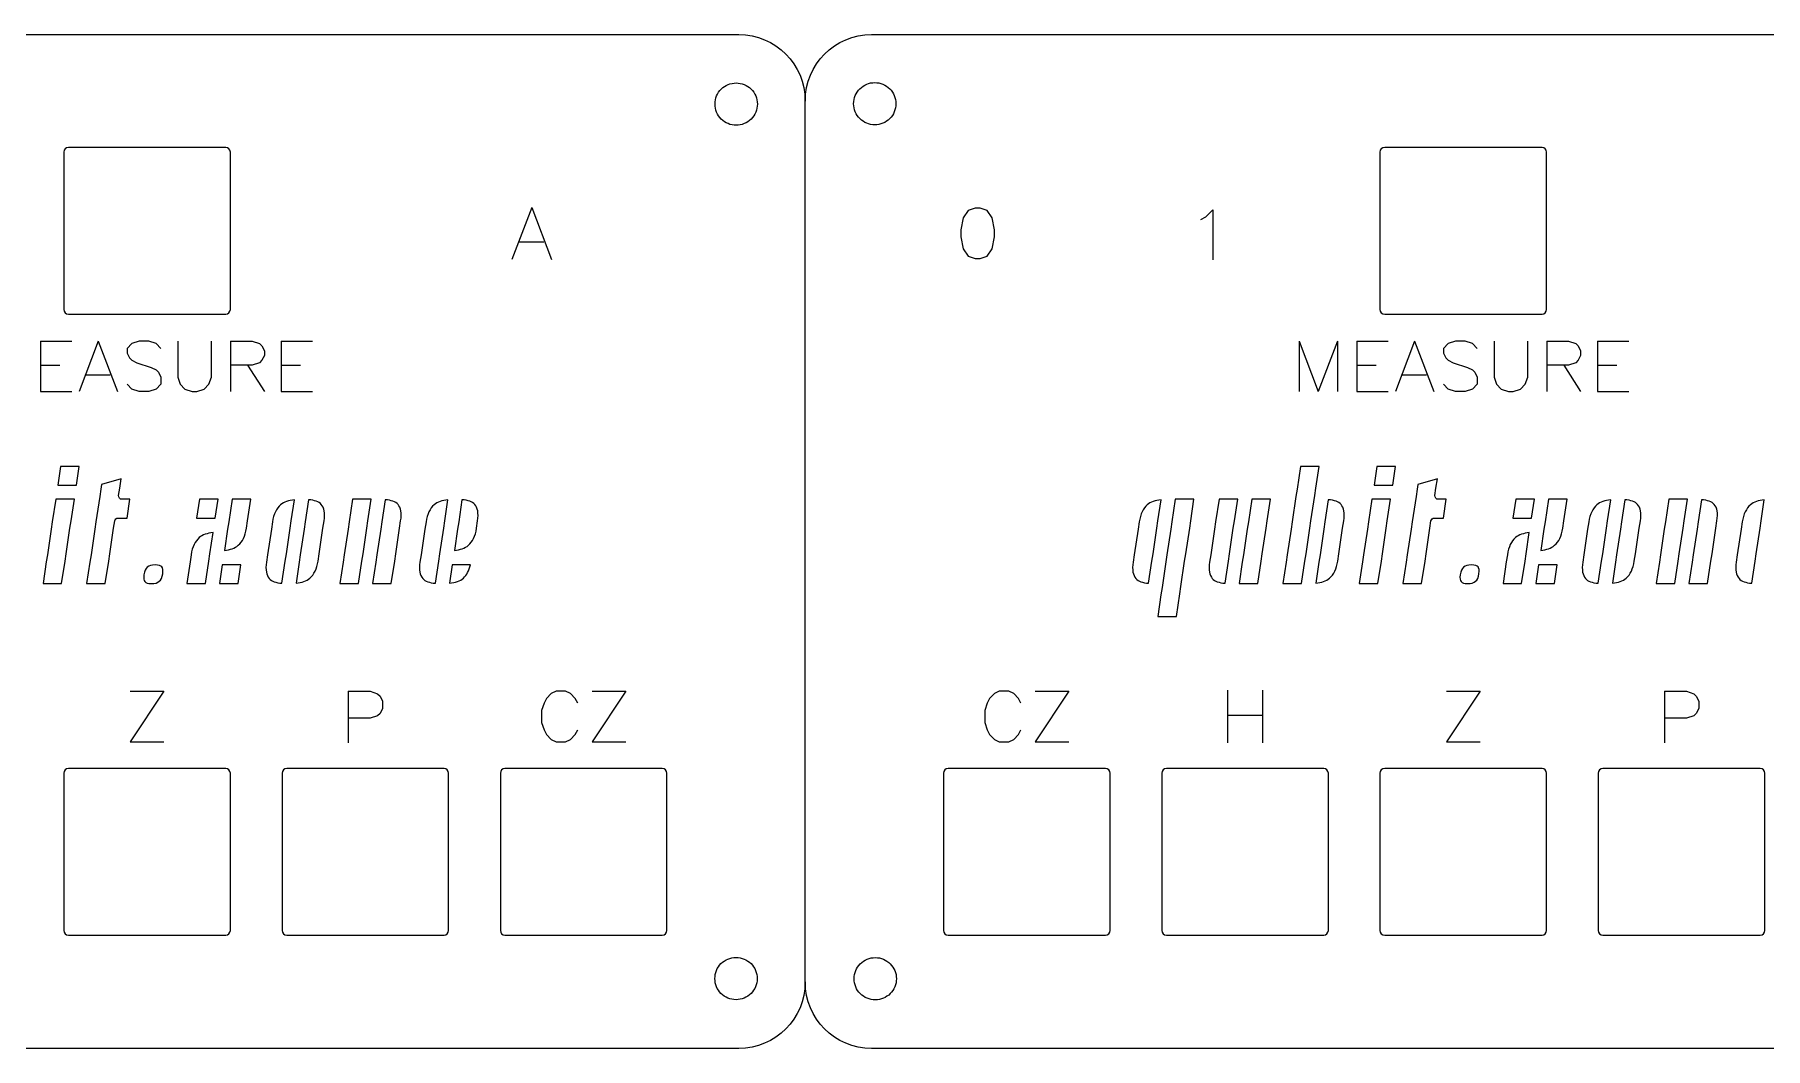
# Model space of a CAD drawing. Extents: x 0 to 498, y 0 to 383.
# Drawn here: x 240.4 to 371.3, y 306.8 to 383.5 of the extents above; entities that cross this region are included whole.
import ezdxf

# ---------------------------------------------------------------- set-up
doc = ezdxf.new("R2010")
doc.units = 0
doc.layers.get('0').update_dxf_attribs({"true_color": 0xffffff})

msp = doc.modelspace()

# ---------------------------------------------------------------- linework, layer by layer
at = {"color": 1, "true_color": 0xff0000}
for p, q in [((204.14, 383.5), (293.65, 383.5)), ((303.7, 383.5), (393.21, 383.5)), ((303.7, 383.5), (303.7, 383.5)), ((298.68, 311.83), (298.68, 378.47)), ((295.06, 378.24), (295.06, 378.24)), ((305.54, 378.27), (305.54, 378.27)), ((254.85, 374.96), (242.95, 374.96)), ((354.41, 374.96), (342.51, 374.96)), ((242.95, 362.35), (254.85, 362.35)), ((342.51, 362.35), (354.41, 362.35)), ((242.36, 350.82), (242.15, 349.4)), ((243.77, 350.82), (242.36, 350.82)), ((243.56, 349.4), (243.77, 350.82)), ((246.94, 349.9), (245.46, 349.47)), ((246.83, 349.18), (246.94, 349.9)), ((246.94, 349.9), (246.94, 349.9)), ((337.55, 350.82), (336.14, 350.82)), ((336.14, 350.82), (336.14, 350.82)), ((337.31, 349.18), (337.55, 350.82)), ((341.92, 350.82), (341.71, 349.4)), ((343.33, 350.82), (341.92, 350.82)), ((343.12, 349.4), (343.33, 350.82)), ((346.5, 349.9), (345.02, 349.47)), ((346.39, 349.18), (346.5, 349.9)), ((346.5, 349.9), (346.5, 349.9)), ((243.4, 348.34), (241.99, 348.34)), ((242.15, 349.4), (243.56, 349.4)), ((243.15, 346.7), (243.4, 348.34)), ((245.33, 348.56), (245.03, 346.63)), ((245.41, 349.11), (245.33, 348.56)), ((245.46, 349.47), (245.41, 349.11)), ((246.75, 348.63), (246.83, 349.18)), ((247.39, 346.92), (247.6, 348.34)), ((252.86, 348.34), (252.65, 346.92)), ((254.27, 348.34), (252.86, 348.34)), ((254.06, 346.92), (254.27, 348.34)), ((256.75, 348.34), (255.33, 348.34)), ((255.33, 348.34), (255.33, 348.34)), ((256.5, 346.7), (256.75, 348.34)), ((259.81, 346.7), (260.05, 348.3)), ((261.11, 348.31), (260.86, 346.63)), ((261.11, 348.31), (261.11, 348.31)), ((264.44, 348.34), (264.18, 346.63)), ((265.85, 348.34), (264.44, 348.34)), ((265.6, 346.7), (265.85, 348.34)), ((266.91, 348.31), (266.66, 346.63)), ((266.91, 348.31), (266.91, 348.31)), ((271.42, 346.7), (271.66, 348.3)), ((272.72, 348.31), (272.47, 346.63)), ((272.72, 348.31), (272.72, 348.31)), ((325.36, 346.7), (325.6, 348.3)), ((328.08, 348.34), (326.67, 348.34)), ((326.67, 348.34), (326.67, 348.34)), ((327.84, 346.7), (328.08, 348.34)), ((329.98, 348.34), (329.72, 346.63)), ((331.39, 348.34), (329.98, 348.34)), ((331.14, 346.7), (331.39, 348.34)), ((332.46, 348.34), (332.2, 346.63)), ((333.87, 348.34), (332.46, 348.34)), ((333.62, 346.7), (333.87, 348.34)), ((335.8, 348.56), (335.51, 346.63)), ((335.88, 349.11), (335.8, 348.56)), ((336.93, 346.7), (337.22, 348.63)), ((337.22, 348.63), (337.31, 349.18)), ((338.24, 348.31), (337.98, 346.63)), ((338.24, 348.31), (338.24, 348.31)), ((342.96, 348.34), (341.55, 348.34)), ((341.71, 349.4), (343.12, 349.4)), ((342.71, 346.7), (342.96, 348.34)), ((344.89, 348.56), (344.59, 346.63)), ((344.97, 349.11), (344.89, 348.56)), ((345.02, 349.47), (344.97, 349.11)), ((346.31, 348.63), (346.39, 349.18)), ((346.95, 346.92), (347.16, 348.34)), ((352.42, 348.34), (352.21, 346.92)), ((353.83, 348.34), (352.42, 348.34)), ((353.62, 346.92), (353.83, 348.34)), ((356.31, 348.34), (354.89, 348.34)), ((354.89, 348.34), (354.89, 348.34)), ((356.06, 346.7), (356.31, 348.34)), ((359.36, 346.7), (359.61, 348.3)), ((360.67, 348.31), (360.42, 346.63)), ((360.67, 348.31), (360.67, 348.31)), ((364, 348.34), (363.74, 346.63)), ((365.41, 348.34), (364, 348.34)), ((365.16, 346.7), (365.41, 348.34)), ((366.47, 348.31), (366.22, 346.63)), ((366.47, 348.31), (366.47, 348.31)), ((370.98, 346.7), (371.22, 348.3)), ((246.71, 346.92), (247.39, 346.92)), ((252.65, 346.92), (254.06, 346.92)), ((346.27, 346.92), (346.95, 346.92)), ((352.21, 346.92), (353.62, 346.92)), ((241.65, 346.08), (241.36, 344.15)), ((241.73, 346.63), (241.65, 346.08)), ((242.78, 344.22), (243.07, 346.15)), ((243.07, 346.15), (243.15, 346.7)), ((244.95, 346.08), (244.67, 344.15)), ((245.03, 346.63), (244.95, 346.08)), ((246.09, 344.22), (246.37, 346.15)), ((246.37, 346.15), (246.46, 346.7)), ((253.65, 344.22), (253.89, 345.82)), ((253.89, 345.82), (253.89, 345.82)), ((254.99, 346.08), (254.75, 344.48)), ((255.08, 346.63), (254.99, 346.08)), ((256.42, 346.15), (256.5, 346.7)), ((258.3, 346.08), (258.02, 344.15)), ((258.38, 346.63), (258.3, 346.08)), ((259.72, 346.15), (259.81, 346.7)), ((260.78, 346.08), (260.49, 344.15)), ((260.86, 346.63), (260.78, 346.08)), ((261.92, 344.22), (262.2, 346.15)), ((262.2, 346.15), (262.29, 346.7)), ((264.1, 346.08), (263.81, 344.15)), ((264.18, 346.63), (264.1, 346.08)), ((265.52, 346.15), (265.6, 346.7)), ((266.58, 346.08), (266.29, 344.15)), ((266.66, 346.63), (266.58, 346.08)), ((268, 346.15), (268.08, 346.7)), ((269.92, 346.08), (269.62, 344.15)), ((270, 346.63), (269.92, 346.08)), ((271.04, 344.22), (271.34, 346.15)), ((271.34, 346.15), (271.42, 346.7)), ((272.39, 346.08), (272.15, 344.48)), ((272.47, 346.63), (272.39, 346.08)), ((273.82, 346.15), (273.9, 346.7)), ((273.9, 346.7), (273.9, 346.7)), ((323.86, 346.08), (323.56, 344.15)), ((323.94, 346.63), (323.86, 346.08)), ((324.99, 344.22), (325.28, 346.15)), ((325.28, 346.15), (325.36, 346.7)), ((326.33, 346.08), (326.04, 344.15)), ((326.41, 346.63), (326.33, 346.08)), ((327.47, 344.22), (327.76, 346.15)), ((327.76, 346.15), (327.84, 346.7)), ((329.64, 346.08), (329.35, 344.15)), ((329.72, 346.63), (329.64, 346.08)), ((331.06, 346.15), (331.14, 346.7)), ((332.11, 346.08), (331.83, 344.15)), ((332.2, 346.63), (332.11, 346.08)), ((333.54, 346.15), (333.62, 346.7)), ((335.43, 346.08), (335.14, 344.15)), ((335.51, 346.63), (335.43, 346.08)), ((336.85, 346.15), (336.93, 346.7)), ((337.9, 346.08), (337.62, 344.15)), ((337.98, 346.63), (337.9, 346.08)), ((339.04, 344.22), (339.33, 346.15)), ((339.33, 346.15), (339.41, 346.7)), ((341.21, 346.08), (340.92, 344.15)), ((341.29, 346.63), (341.21, 346.08)), ((342.34, 344.22), (342.63, 346.15)), ((342.63, 346.15), (342.71, 346.7)), ((344.51, 346.08), (344.22, 344.15)), ((344.59, 346.63), (344.51, 346.08)), ((345.65, 344.22), (345.93, 346.15)), ((345.93, 346.15), (346.01, 346.7)), ((353.21, 344.22), (353.45, 345.82)), ((353.45, 345.82), (353.45, 345.82)), ((354.55, 346.08), (354.31, 344.48)), ((354.64, 346.63), (354.55, 346.08)), ((355.98, 346.15), (356.06, 346.7)), ((357.86, 346.08), (357.57, 344.15)), ((357.94, 346.63), (357.86, 346.08)), ((359.28, 346.15), (359.36, 346.7)), ((360.34, 346.08), (360.05, 344.15)), ((360.42, 346.63), (360.34, 346.08)), ((361.48, 344.22), (361.76, 346.15)), ((361.76, 346.15), (361.85, 346.7)), ((363.66, 346.08), (363.37, 344.15)), ((363.74, 346.63), (363.66, 346.08)), ((365.08, 346.15), (365.16, 346.7)), ((366.14, 346.08), (365.85, 344.15)), ((366.22, 346.63), (366.14, 346.08)), ((367.56, 346.15), (367.64, 346.7)), ((369.48, 346.08), (369.18, 344.15)), ((369.56, 346.63), (369.48, 346.08)), ((370.6, 344.22), (370.9, 346.15)), ((370.9, 346.15), (370.98, 346.7)), ((241.28, 343.6), (241.03, 341.96)), ((241.36, 344.15), (241.28, 343.6)), ((242.44, 341.96), (242.7, 343.67)), ((242.7, 343.67), (242.78, 344.22)), ((244.58, 343.59), (244.33, 341.96)), ((244.67, 344.15), (244.58, 343.59)), ((245.74, 341.96), (246, 343.67)), ((246, 343.67), (246.09, 344.22)), ((249.51, 343.38), (249.51, 343.38)), ((252.15, 343.6), (251.9, 341.96)), ((252.23, 344.15), (252.15, 343.6)), ((253.31, 341.96), (253.57, 343.67)), ((253.57, 343.67), (253.65, 344.22)), ((254.59, 343.38), (254.38, 341.96)), ((256, 343.38), (254.59, 343.38)), ((255.79, 341.96), (256, 343.38)), ((258.02, 344.15), (257.93, 343.59)), ((259.1, 341.99), (259.35, 343.67)), ((259.35, 343.67), (259.44, 344.22)), ((260.41, 343.59), (260.17, 342)), ((260.49, 344.15), (260.41, 343.59)), ((261.83, 343.67), (261.92, 344.22)), ((263.73, 343.59), (263.48, 341.96)), ((263.81, 344.15), (263.73, 343.59)), ((264.89, 341.96), (265.15, 343.67)), ((265.15, 343.67), (265.24, 344.22)), ((266.21, 343.59), (265.96, 341.96)), ((266.29, 344.15), (266.21, 343.59)), ((267.37, 341.96), (267.63, 343.67)), ((267.63, 343.67), (267.72, 344.22)), ((269.62, 344.15), (269.54, 343.59)), ((270.71, 341.99), (270.96, 343.67)), ((270.96, 343.67), (271.04, 344.22)), ((271.98, 343.38), (271.78, 342)), ((273.36, 343.38), (271.98, 343.38)), ((323.56, 344.15), (323.48, 343.59)), ((324.65, 341.99), (324.9, 343.67)), ((324.9, 343.67), (324.99, 344.22)), ((325.96, 343.6), (325.67, 341.67)), ((326.04, 344.15), (325.96, 343.6)), ((327.38, 343.67), (327.47, 344.22)), ((329.35, 344.15), (329.27, 343.59)), ((330.44, 341.99), (330.69, 343.67)), ((330.69, 343.67), (330.77, 344.22)), ((331.74, 343.59), (331.5, 341.96)), ((331.83, 344.15), (331.74, 343.59)), ((332.91, 341.96), (333.17, 343.67)), ((333.17, 343.67), (333.25, 344.22)), ((335.06, 343.59), (334.81, 341.96)), ((335.14, 344.15), (335.06, 343.59)), ((336.22, 341.96), (336.48, 343.67)), ((336.48, 343.67), (336.56, 344.22)), ((337.53, 343.59), (337.29, 342)), ((337.62, 344.15), (337.53, 343.59)), ((338.96, 343.67), (339.04, 344.22)), ((340.83, 343.6), (340.59, 341.96)), ((340.92, 344.15), (340.83, 343.6)), ((342, 341.96), (342.26, 343.67)), ((342.26, 343.67), (342.34, 344.22)), ((344.14, 343.59), (343.89, 341.96)), ((344.22, 344.15), (344.14, 343.59)), ((345.3, 341.96), (345.56, 343.67)), ((345.56, 343.67), (345.65, 344.22)), ((349.07, 343.38), (349.07, 343.38)), ((351.7, 343.6), (351.46, 341.96)), ((351.79, 344.15), (351.7, 343.6)), ((352.87, 341.96), (353.13, 343.67)), ((353.13, 343.67), (353.21, 344.22)), ((354.15, 343.38), (353.94, 341.96)), ((355.56, 343.38), (354.15, 343.38)), ((355.35, 341.96), (355.56, 343.38)), ((357.57, 344.15), (357.49, 343.59)), ((358.66, 341.99), (358.91, 343.67)), ((358.91, 343.67), (359, 344.22)), ((359.97, 343.59), (359.73, 342)), ((360.05, 344.15), (359.97, 343.59)), ((361.39, 343.67), (361.48, 344.22)), ((363.29, 343.59), (363.04, 341.96)), ((363.37, 344.15), (363.29, 343.59)), ((364.45, 341.96), (364.71, 343.67)), ((364.71, 343.67), (364.79, 344.22)), ((365.77, 343.59), (365.52, 341.96)), ((365.85, 344.15), (365.77, 343.59)), ((366.93, 341.96), (367.19, 343.67)), ((367.19, 343.67), (367.27, 344.22)), ((369.18, 344.15), (369.1, 343.59)), ((370.27, 341.99), (370.52, 343.67)), ((370.52, 343.67), (370.6, 344.22)), ((241.03, 341.96), (242.44, 341.96)), ((244.33, 341.96), (245.74, 341.96)), ((251.9, 341.96), (253.31, 341.96)), ((254.38, 341.96), (255.79, 341.96)), ((263.48, 341.96), (264.89, 341.96)), ((265.96, 341.96), (267.37, 341.96)), ((327.01, 341.19), (327.1, 341.74)), ((331.5, 341.96), (332.91, 341.96)), ((334.81, 341.96), (336.22, 341.96)), ((340.59, 341.96), (342, 341.96)), ((343.89, 341.96), (345.3, 341.96)), ((351.46, 341.96), (352.87, 341.96)), ((353.94, 341.96), (355.35, 341.96)), ((363.04, 341.96), (364.45, 341.96)), ((365.52, 341.96), (366.93, 341.96)), ((325.59, 341.11), (325.34, 339.48)), ((325.67, 341.67), (325.59, 341.11)), ((326.76, 339.48), (327.01, 341.19)), ((325.34, 339.48), (326.76, 339.48)), ((254.85, 327.97), (242.95, 327.97)), ((271.36, 327.97), (259.46, 327.97)), ((287.87, 327.97), (275.97, 327.97)), ((321.39, 327.97), (309.49, 327.97)), ((337.9, 327.97), (326, 327.97)), ((354.41, 327.97), (342.51, 327.97)), ((370.92, 327.97), (359.02, 327.97)), ((242.95, 315.36), (254.85, 315.36)), ((259.46, 315.36), (271.36, 315.36)), ((275.97, 315.36), (287.87, 315.36)), ((309.49, 315.36), (321.39, 315.36)), ((342.51, 315.36), (354.41, 315.36)), ((359.02, 315.36), (370.92, 315.36)), ((295.05, 312.08), (295.05, 312.08)), ((305.58, 312.07), (305.58, 312.07)), ((293.65, 306.8), (204.14, 306.8)), ((393.21, 306.8), (303.7, 306.8))]:
    msp.add_line(p, q, dxfattribs=at)
at = {"color": 7, "true_color": 0xffffff}
for p, q in [((277.99, 370.43), (276.49, 366.49)), ((277.99, 370.43), (279.48, 366.49)), ((310.64, 369.64), (310.45, 368.73)), ((311, 370.19), (310.64, 369.64)), ((311.54, 370.37), (311, 370.19)), ((311.91, 370.37), (311.54, 370.37)), ((312.45, 370.19), (311.91, 370.37)), ((312.82, 369.64), (312.45, 370.19)), ((313, 368.73), (312.82, 369.64)), ((328.61, 369.52), (328.97, 369.7)), ((328.97, 369.7), (329.51, 370.24)), ((329.51, 370.24), (329.51, 366.46)), ((310.45, 368.73), (310.45, 368.19)), ((310.45, 368.19), (310.64, 367.28)), ((312.82, 367.28), (313, 368.19)), ((313, 368.19), (313, 368.73)), ((277.05, 367.81), (278.92, 367.81)), ((310.64, 367.28), (311, 366.73)), ((311, 366.73), (311.54, 366.55)), ((311.54, 366.55), (311.91, 366.55)), ((311.91, 366.55), (312.45, 366.73)), ((312.45, 366.73), (312.82, 367.28)), ((240.85, 360.31), (240.85, 356.49)), ((240.85, 360.31), (243.21, 360.31)), ((245.21, 360.31), (243.76, 356.49)), ((245.21, 360.31), (246.67, 356.49)), ((247.76, 360.13), (247.4, 359.76)), ((248.31, 360.31), (247.76, 360.13)), ((249.03, 360.31), (248.31, 360.31)), ((249.58, 360.13), (249.03, 360.31)), ((249.94, 359.76), (249.58, 360.13)), ((251.22, 360.31), (251.22, 357.58)), ((253.77, 357.58), (253.77, 360.31)), ((255.22, 360.31), (255.22, 356.49)), ((255.22, 360.31), (256.86, 360.31)), ((256.86, 360.31), (257.41, 360.13)), ((257.41, 360.13), (257.59, 359.95)), ((259.04, 360.31), (259.04, 356.49)), ((259.04, 360.31), (261.41, 360.31)), ((336.04, 360.31), (336.04, 356.49)), ((336.04, 360.31), (337.49, 356.49)), ((338.95, 360.31), (337.49, 356.49)), ((338.95, 360.31), (338.95, 356.49)), ((340.41, 360.31), (340.41, 356.49)), ((340.41, 360.31), (342.77, 360.31)), ((344.77, 360.31), (343.32, 356.49)), ((344.77, 360.31), (346.23, 356.49)), ((347.32, 360.13), (346.96, 359.76)), ((347.87, 360.31), (347.32, 360.13)), ((348.59, 360.31), (347.87, 360.31)), ((349.14, 360.13), (348.59, 360.31)), ((349.5, 359.76), (349.14, 360.13)), ((350.78, 360.31), (350.78, 357.58)), ((353.33, 357.58), (353.33, 360.31)), ((354.78, 360.31), (354.78, 356.49)), ((354.78, 360.31), (356.42, 360.31)), ((356.42, 360.31), (356.97, 360.13)), ((356.97, 360.13), (357.15, 359.95)), ((358.6, 360.31), (358.6, 356.49)), ((358.6, 360.31), (360.97, 360.31)), ((247.4, 359.76), (247.4, 359.4)), ((247.4, 359.4), (247.58, 359.04)), ((247.58, 359.04), (247.76, 358.86)), ((247.76, 358.86), (248.13, 358.67)), ((257.59, 358.86), (257.41, 358.67)), ((257.59, 359.95), (257.77, 359.58)), ((257.77, 359.22), (257.59, 358.86)), ((257.77, 359.58), (257.77, 359.22)), ((346.96, 359.76), (346.96, 359.4)), ((346.96, 359.4), (347.14, 359.04)), ((347.14, 359.04), (347.32, 358.86)), ((347.32, 358.86), (347.68, 358.67)), ((357.15, 358.86), (356.97, 358.67)), ((357.15, 359.95), (357.33, 359.58)), ((357.33, 359.22), (357.15, 358.86)), ((357.33, 359.58), (357.33, 359.22)), ((240.85, 358.49), (242.3, 358.49)), ((244.3, 357.76), (246.12, 357.76)), ((248.13, 358.67), (249.22, 358.31)), ((249.22, 358.31), (249.58, 358.13)), ((249.58, 358.13), (249.76, 357.95)), ((249.76, 357.95), (249.94, 357.58)), ((249.94, 357.58), (249.94, 357.04)), ((251.22, 357.58), (251.4, 357.04)), ((253.58, 357.04), (253.77, 357.58)), ((256.86, 358.49), (255.22, 358.49)), ((256.5, 358.49), (257.77, 356.49)), ((257.41, 358.67), (256.86, 358.49)), ((259.04, 358.49), (260.5, 358.49)), ((340.41, 358.49), (341.86, 358.49)), ((343.86, 357.76), (345.68, 357.76)), ((347.68, 358.67), (348.78, 358.31)), ((348.78, 358.31), (349.14, 358.13)), ((349.14, 358.13), (349.32, 357.95)), ((349.32, 357.95), (349.5, 357.58)), ((349.5, 357.58), (349.5, 357.04)), ((350.78, 357.58), (350.96, 357.04)), ((353.14, 357.04), (353.33, 357.58)), ((356.42, 358.49), (354.78, 358.49)), ((356.06, 358.49), (357.33, 356.49)), ((356.97, 358.67), (356.42, 358.49)), ((358.6, 358.49), (360.06, 358.49)), ((240.85, 356.49), (243.21, 356.49)), ((247.76, 356.67), (247.4, 357.04)), ((248.31, 356.49), (247.76, 356.67)), ((249.03, 356.49), (248.31, 356.49)), ((249.58, 356.67), (249.03, 356.49)), ((249.94, 357.04), (249.58, 356.67)), ((251.4, 357.04), (251.76, 356.67)), ((251.76, 356.67), (252.31, 356.49)), ((252.31, 356.49), (252.67, 356.49)), ((252.67, 356.49), (253.22, 356.67)), ((253.22, 356.67), (253.58, 357.04)), ((259.04, 356.49), (261.41, 356.49)), ((340.41, 356.49), (342.77, 356.49)), ((347.32, 356.67), (346.96, 357.04)), ((347.87, 356.49), (347.32, 356.67)), ((348.59, 356.49), (347.87, 356.49)), ((349.14, 356.67), (348.59, 356.49)), ((349.5, 357.04), (349.14, 356.67)), ((350.96, 357.04), (351.32, 356.67)), ((351.32, 356.67), (351.87, 356.49)), ((351.87, 356.49), (352.23, 356.49)), ((352.23, 356.49), (352.78, 356.67)), ((352.78, 356.67), (353.14, 357.04)), ((358.6, 356.49), (360.97, 356.49)), ((330.61, 333.91), (330.61, 329.91)), ((333.28, 333.91), (333.28, 329.91)), ((250.17, 333.82), (247.63, 330)), ((247.63, 333.82), (250.17, 333.82)), ((264.11, 333.82), (264.11, 329.91)), ((264.11, 333.82), (265.78, 333.82)), ((265.78, 333.82), (266.34, 333.63)), ((266.34, 333.63), (266.53, 333.44)), ((266.53, 333.44), (266.71, 333.07)), ((266.71, 333.07), (266.71, 332.51)), ((278.93, 332.91), (278.74, 332.36)), ((279.11, 333.27), (278.93, 332.91)), ((279.47, 333.64), (279.11, 333.27)), ((279.84, 333.82), (279.47, 333.64)), ((280.56, 333.82), (279.84, 333.82)), ((280.93, 333.64), (280.56, 333.82)), ((281.29, 333.27), (280.93, 333.64)), ((281.47, 332.91), (281.29, 333.27)), ((285.11, 333.82), (282.56, 330)), ((282.56, 333.82), (285.11, 333.82)), ((312.45, 332.91), (312.26, 332.36)), ((312.63, 333.27), (312.45, 332.91)), ((312.99, 333.64), (312.63, 333.27)), ((313.35, 333.82), (312.99, 333.64)), ((314.08, 333.82), (313.35, 333.82)), ((314.45, 333.64), (314.08, 333.82)), ((314.81, 333.27), (314.45, 333.64)), ((314.99, 332.91), (314.81, 333.27)), ((318.63, 333.82), (316.08, 330)), ((316.08, 333.82), (318.63, 333.82)), ((349.73, 333.82), (347.19, 330)), ((347.19, 333.82), (349.73, 333.82)), ((363.67, 333.82), (363.67, 329.91)), ((363.67, 333.82), (365.34, 333.82)), ((365.34, 333.82), (365.9, 333.63)), ((365.9, 333.63), (366.08, 333.44)), ((366.08, 333.44), (366.27, 333.07)), ((366.27, 333.07), (366.27, 332.51)), ((265.78, 331.77), (264.11, 331.77)), ((266.34, 331.95), (265.78, 331.77)), ((266.53, 332.14), (266.34, 331.95)), ((266.71, 332.51), (266.53, 332.14)), ((278.74, 332.36), (278.74, 331.45)), ((278.74, 331.45), (278.93, 330.91)), ((312.26, 332.36), (312.26, 331.45)), ((312.26, 331.45), (312.45, 330.91)), ((330.61, 332), (333.28, 332)), ((365.34, 331.77), (363.67, 331.77)), ((365.9, 331.95), (365.34, 331.77)), ((366.08, 332.14), (365.9, 331.95)), ((366.27, 332.51), (366.08, 332.14)), ((247.63, 330), (250.17, 330)), ((278.93, 330.91), (279.11, 330.54)), ((279.11, 330.54), (279.47, 330.18)), ((279.47, 330.18), (279.84, 330)), ((279.84, 330), (280.56, 330)), ((280.56, 330), (280.93, 330.18)), ((280.93, 330.18), (281.29, 330.54)), ((281.29, 330.54), (281.47, 330.91)), ((282.56, 330), (285.11, 330)), ((312.45, 330.91), (312.63, 330.54)), ((312.63, 330.54), (312.99, 330.18)), ((312.99, 330.18), (313.35, 330)), ((313.35, 330), (314.08, 330)), ((314.08, 330), (314.45, 330.18)), ((314.45, 330.18), (314.81, 330.54)), ((314.81, 330.54), (314.99, 330.91)), ((316.08, 330), (318.63, 330)), ((347.19, 330), (349.73, 330))]:
    msp.add_line(p, q, dxfattribs=at)
at = {"color": 1, "true_color": 0xff0000}
for points in [[(293.65, 383.5), (296.44, 383.5), (298.68, 381.25), (298.68, 378.47)], [(298.68, 378.47), (298.68, 381.25), (300.92, 383.5), (303.7, 383.5)], [(292.32, 379.38), (292.62, 379.68), (293.03, 379.84), (293.46, 379.84)], [(293.46, 379.84), (293.88, 379.84), (294.29, 379.68), (294.59, 379.38)], [(302.81, 379.4), (303.11, 379.7), (303.52, 379.87), (303.94, 379.87)], [(303.94, 379.87), (304.37, 379.87), (304.77, 379.7), (305.07, 379.4)], [(291.86, 378.24), (291.86, 378.67), (292.02, 379.08), (292.32, 379.38)], [(294.59, 379.38), (294.89, 379.08), (295.06, 378.67), (295.06, 378.24)], [(302.34, 378.27), (302.34, 378.69), (302.51, 379.1), (302.81, 379.4)], [(305.07, 379.4), (305.37, 379.1), (305.54, 378.69), (305.54, 378.27)], [(292.32, 377.11), (292.02, 377.41), (291.86, 377.82), (291.86, 378.24)], [(293.46, 376.64), (293.03, 376.64), (292.62, 376.81), (292.32, 377.11)], [(294.59, 377.11), (294.29, 376.81), (293.88, 376.64), (293.46, 376.64)], [(295.06, 378.24), (295.06, 377.82), (294.89, 377.41), (294.59, 377.11)], [(302.81, 377.14), (302.51, 377.44), (302.34, 377.84), (302.34, 378.27)], [(303.94, 376.67), (303.52, 376.67), (303.11, 376.84), (302.81, 377.14)], [(305.07, 377.14), (304.77, 376.84), (304.37, 376.67), (303.94, 376.67)], [(305.54, 378.27), (305.54, 377.84), (305.37, 377.44), (305.07, 377.14)], [(242.95, 374.96), (242.75, 374.96), (242.6, 374.8), (242.6, 374.61)], [(242.6, 374.61), (242.6, 374.61), (242.6, 362.71), (242.6, 362.71)], [(255.2, 374.61), (255.2, 374.8), (255.04, 374.96), (254.85, 374.96)], [(255.2, 362.71), (255.2, 362.71), (255.2, 374.61), (255.2, 374.61)], [(342.51, 374.96), (342.31, 374.96), (342.15, 374.8), (342.15, 374.61)], [(342.15, 374.61), (342.15, 374.61), (342.15, 362.71), (342.15, 362.71)], [(354.76, 374.61), (354.76, 374.8), (354.6, 374.96), (354.41, 374.96)], [(354.76, 362.71), (354.76, 362.71), (354.76, 374.61), (354.76, 374.61)], [(242.6, 362.71), (242.6, 362.51), (242.75, 362.35), (242.95, 362.35)], [(254.85, 362.35), (255.04, 362.35), (255.2, 362.51), (255.2, 362.71)], [(342.15, 362.71), (342.15, 362.51), (342.31, 362.35), (342.51, 362.35)], [(354.41, 362.35), (354.6, 362.35), (354.76, 362.51), (354.76, 362.71)], [(336.14, 350.82), (336.14, 350.82), (335.88, 349.11), (335.88, 349.11)], [(241.99, 348.34), (241.99, 348.34), (241.73, 346.63), (241.73, 346.63)], [(245.41, 349.11), (245.41, 349.11), (245.41, 349.11), (245.41, 349.11)], [(246.81, 348.43), (246.76, 348.48), (246.74, 348.56), (246.75, 348.63)], [(247, 348.34), (246.92, 348.34), (246.85, 348.37), (246.81, 348.43)], [(247.6, 348.34), (247.6, 348.34), (247, 348.34), (247, 348.34)], [(255.33, 348.34), (255.33, 348.34), (255.08, 346.63), (255.08, 346.63)], [(260.05, 348.3), (259.61, 348.25), (259.25, 348.14), (259, 347.92)], [(262.08, 347.95), (261.9, 348.16), (261.57, 348.27), (261.11, 348.31)], [(267.88, 347.95), (267.7, 348.16), (267.37, 348.27), (266.91, 348.31)], [(271.66, 348.3), (271.22, 348.25), (270.86, 348.14), (270.61, 347.92)], [(273.69, 347.95), (273.51, 348.16), (273.18, 348.27), (272.72, 348.31)], [(325.6, 348.3), (325.16, 348.25), (324.8, 348.14), (324.55, 347.92)], [(326.67, 348.34), (326.67, 348.34), (326.41, 346.63), (326.41, 346.63)], [(335.88, 349.11), (335.88, 349.11), (335.88, 349.11), (335.88, 349.11)], [(339.21, 347.95), (339.03, 348.16), (338.7, 348.27), (338.24, 348.31)], [(341.55, 348.34), (341.55, 348.34), (341.29, 346.63), (341.29, 346.63)], [(344.97, 349.11), (344.97, 349.11), (344.97, 349.11), (344.97, 349.11)], [(346.37, 348.43), (346.32, 348.48), (346.3, 348.56), (346.31, 348.63)], [(346.56, 348.34), (346.48, 348.34), (346.41, 348.37), (346.37, 348.43)], [(347.16, 348.34), (347.16, 348.34), (346.56, 348.34), (346.56, 348.34)], [(354.89, 348.34), (354.89, 348.34), (354.64, 346.63), (354.64, 346.63)], [(359.61, 348.3), (359.17, 348.25), (358.81, 348.14), (358.56, 347.92)], [(361.64, 347.95), (361.46, 348.16), (361.13, 348.27), (360.67, 348.31)], [(367.44, 347.95), (367.26, 348.16), (366.93, 348.27), (366.47, 348.31)], [(371.22, 348.3), (370.78, 348.25), (370.42, 348.14), (370.17, 347.92)], [(246.46, 346.7), (246.47, 346.83), (246.58, 346.92), (246.71, 346.92)], [(259, 347.92), (258.69, 347.65), (258.48, 347.23), (258.38, 346.63)], [(262.29, 346.7), (262.38, 347.3), (262.29, 347.7), (262.08, 347.95)], [(268.08, 346.7), (268.18, 347.3), (268.09, 347.7), (267.88, 347.95)], [(270.61, 347.92), (270.3, 347.65), (270.09, 347.23), (270, 346.63)], [(273.9, 346.7), (273.99, 347.3), (273.9, 347.7), (273.69, 347.95)], [(324.55, 347.92), (324.24, 347.65), (324.03, 347.23), (323.94, 346.63)], [(339.41, 346.7), (339.5, 347.3), (339.41, 347.7), (339.21, 347.95)], [(346.01, 346.7), (346.03, 346.83), (346.14, 346.92), (346.27, 346.92)], [(358.56, 347.92), (358.25, 347.65), (358.04, 347.23), (357.94, 346.63)], [(361.85, 346.7), (361.94, 347.3), (361.85, 347.7), (361.64, 347.95)], [(367.64, 346.7), (367.74, 347.3), (367.65, 347.7), (367.44, 347.95)], [(370.17, 347.92), (369.86, 347.65), (369.65, 347.23), (369.56, 346.63)], [(241.73, 346.63), (241.73, 346.63), (241.73, 346.63), (241.73, 346.63)], [(246.37, 346.15), (246.37, 346.15), (246.37, 346.15), (246.37, 346.15)], [(253.89, 345.82), (253.46, 345.77), (253.1, 345.66), (252.84, 345.44)], [(255.08, 346.63), (255.08, 346.63), (255.08, 346.63), (255.08, 346.63)], [(255.8, 344.86), (256.12, 345.13), (256.33, 345.55), (256.42, 346.15)], [(259.44, 344.22), (259.44, 344.22), (259.72, 346.15), (259.72, 346.15)], [(259.72, 346.15), (259.72, 346.15), (259.72, 346.15), (259.72, 346.15)], [(262.2, 346.15), (262.2, 346.15), (262.2, 346.15), (262.2, 346.15)], [(265.24, 344.22), (265.24, 344.22), (265.52, 346.15), (265.52, 346.15)], [(265.52, 346.15), (265.52, 346.15), (265.52, 346.15), (265.52, 346.15)], [(267.72, 344.22), (267.72, 344.22), (268, 346.15), (268, 346.15)], [(268, 346.15), (268, 346.15), (268, 346.15), (268, 346.15)], [(270, 346.63), (270, 346.63), (270, 346.63), (270, 346.63)], [(272.47, 346.63), (272.47, 346.63), (272.47, 346.63), (272.47, 346.63)], [(273.2, 344.86), (273.52, 345.13), (273.73, 345.55), (273.82, 346.15)], [(323.94, 346.63), (323.94, 346.63), (323.94, 346.63), (323.94, 346.63)], [(326.41, 346.63), (326.41, 346.63), (326.41, 346.63), (326.41, 346.63)], [(330.77, 344.22), (330.77, 344.22), (331.06, 346.15), (331.06, 346.15)], [(331.06, 346.15), (331.06, 346.15), (331.06, 346.15), (331.06, 346.15)], [(333.25, 344.22), (333.25, 344.22), (333.54, 346.15), (333.54, 346.15)], [(333.54, 346.15), (333.54, 346.15), (333.54, 346.15), (333.54, 346.15)], [(336.56, 344.22), (336.56, 344.22), (336.85, 346.15), (336.85, 346.15)], [(336.85, 346.15), (336.85, 346.15), (336.85, 346.15), (336.85, 346.15)], [(339.33, 346.15), (339.33, 346.15), (339.33, 346.15), (339.33, 346.15)], [(341.29, 346.63), (341.29, 346.63), (341.29, 346.63), (341.29, 346.63)], [(345.93, 346.15), (345.93, 346.15), (345.93, 346.15), (345.93, 346.15)], [(353.45, 345.82), (353.02, 345.77), (352.66, 345.66), (352.4, 345.44)], [(354.64, 346.63), (354.64, 346.63), (354.64, 346.63), (354.64, 346.63)], [(355.36, 344.86), (355.68, 345.13), (355.89, 345.55), (355.98, 346.15)], [(359, 344.22), (359, 344.22), (359.28, 346.15), (359.28, 346.15)], [(359.28, 346.15), (359.28, 346.15), (359.28, 346.15), (359.28, 346.15)], [(361.76, 346.15), (361.76, 346.15), (361.76, 346.15), (361.76, 346.15)], [(364.79, 344.22), (364.79, 344.22), (365.08, 346.15), (365.08, 346.15)], [(365.08, 346.15), (365.08, 346.15), (365.08, 346.15), (365.08, 346.15)], [(367.27, 344.22), (367.27, 344.22), (367.56, 346.15), (367.56, 346.15)], [(367.56, 346.15), (367.56, 346.15), (367.56, 346.15), (367.56, 346.15)], [(369.56, 346.63), (369.56, 346.63), (369.56, 346.63), (369.56, 346.63)], [(252.84, 345.44), (252.53, 345.17), (252.32, 344.75), (252.23, 344.15)], [(254.75, 344.48), (255.19, 344.52), (255.55, 344.64), (255.8, 344.86)], [(272.15, 344.48), (272.58, 344.52), (272.95, 344.64), (273.2, 344.86)], [(352.4, 345.44), (352.09, 345.17), (351.88, 344.75), (351.79, 344.15)], [(354.31, 344.48), (354.75, 344.52), (355.11, 344.64), (355.36, 344.86)], [(242.7, 343.67), (242.7, 343.67), (242.7, 343.67), (242.7, 343.67)], [(244.67, 344.15), (244.67, 344.15), (244.67, 344.15), (244.67, 344.15)], [(248.92, 343.2), (248.8, 343.09), (248.7, 342.91), (248.66, 342.63)], [(249.51, 343.38), (249.24, 343.38), (249.05, 343.31), (248.92, 343.2)], [(250.01, 343.23), (249.93, 343.31), (249.79, 343.38), (249.51, 343.38)], [(250.08, 342.71), (250.12, 342.99), (250.08, 343.14), (250.01, 343.23)], [(253.57, 343.67), (253.57, 343.67), (253.57, 343.67), (253.57, 343.67)], [(257.93, 343.59), (257.84, 342.99), (257.93, 342.6), (258.14, 342.35)], [(258.02, 344.15), (258.02, 344.15), (258.02, 344.15), (258.02, 344.15)], [(260.49, 344.15), (260.49, 344.15), (260.49, 344.15), (260.49, 344.15)], [(261.22, 342.38), (261.53, 342.65), (261.74, 343.07), (261.83, 343.67)], [(263.81, 344.15), (263.81, 344.15), (263.81, 344.15), (263.81, 344.15)], [(266.29, 344.15), (266.29, 344.15), (266.29, 344.15), (266.29, 344.15)], [(269.54, 343.59), (269.45, 342.99), (269.54, 342.6), (269.75, 342.35)], [(270.96, 343.67), (270.96, 343.67), (270.96, 343.67), (270.96, 343.67)], [(272.83, 342.38), (273.08, 342.6), (273.25, 342.95), (273.36, 343.38)], [(323.48, 343.59), (323.39, 342.99), (323.48, 342.6), (323.69, 342.35)], [(324.9, 343.67), (324.9, 343.67), (324.9, 343.67), (324.9, 343.67)], [(327.1, 341.74), (327.1, 341.74), (327.38, 343.67), (327.38, 343.67)], [(327.38, 343.67), (327.38, 343.67), (327.38, 343.67), (327.38, 343.67)], [(329.27, 343.59), (329.18, 342.99), (329.27, 342.6), (329.47, 342.35)], [(329.35, 344.15), (329.35, 344.15), (329.35, 344.15), (329.35, 344.15)], [(331.83, 344.15), (331.83, 344.15), (331.83, 344.15), (331.83, 344.15)], [(335.14, 344.15), (335.14, 344.15), (335.14, 344.15), (335.14, 344.15)], [(337.62, 344.15), (337.62, 344.15), (337.62, 344.15), (337.62, 344.15)], [(338.34, 342.38), (338.66, 342.65), (338.87, 343.07), (338.96, 343.67)], [(342.26, 343.67), (342.26, 343.67), (342.26, 343.67), (342.26, 343.67)], [(344.22, 344.15), (344.22, 344.15), (344.22, 344.15), (344.22, 344.15)], [(348.48, 343.2), (348.36, 343.09), (348.26, 342.91), (348.22, 342.63)], [(349.07, 343.38), (348.79, 343.38), (348.61, 343.31), (348.48, 343.2)], [(349.57, 343.23), (349.49, 343.31), (349.35, 343.38), (349.07, 343.38)], [(349.64, 342.71), (349.68, 342.99), (349.64, 343.14), (349.57, 343.23)], [(353.13, 343.67), (353.13, 343.67), (353.13, 343.67), (353.13, 343.67)], [(357.49, 343.59), (357.4, 342.99), (357.49, 342.6), (357.7, 342.35)], [(357.57, 344.15), (357.57, 344.15), (357.57, 344.15), (357.57, 344.15)], [(360.05, 344.15), (360.05, 344.15), (360.05, 344.15), (360.05, 344.15)], [(360.78, 342.38), (361.09, 342.65), (361.3, 343.07), (361.39, 343.67)], [(363.37, 344.15), (363.37, 344.15), (363.37, 344.15), (363.37, 344.15)], [(365.85, 344.15), (365.85, 344.15), (365.85, 344.15), (365.85, 344.15)], [(369.1, 343.59), (369.01, 342.99), (369.1, 342.6), (369.31, 342.35)], [(370.52, 343.67), (370.52, 343.67), (370.52, 343.67), (370.52, 343.67)], [(248.66, 342.63), (248.62, 342.35), (248.66, 342.19), (248.74, 342.11)], [(248.74, 342.11), (248.81, 342.02), (248.95, 341.96), (249.23, 341.96)], [(249.23, 341.96), (249.5, 341.96), (249.69, 342.02), (249.82, 342.14)], [(249.82, 342.14), (249.95, 342.25), (250.04, 342.42), (250.08, 342.71)], [(258.14, 342.35), (258.32, 342.14), (258.64, 342.02), (259.1, 341.99)], [(260.17, 342), (260.6, 342.04), (260.96, 342.16), (261.22, 342.38)], [(269.75, 342.35), (269.93, 342.14), (270.26, 342.02), (270.71, 341.99)], [(271.78, 342), (272.21, 342.04), (272.58, 342.16), (272.83, 342.38)], [(323.69, 342.35), (323.87, 342.14), (324.2, 342.02), (324.65, 341.99)], [(329.47, 342.35), (329.65, 342.14), (329.98, 342.02), (330.44, 341.99)], [(337.29, 342), (337.73, 342.04), (338.09, 342.16), (338.34, 342.38)], [(348.22, 342.63), (348.18, 342.35), (348.22, 342.19), (348.3, 342.11)], [(348.3, 342.11), (348.37, 342.02), (348.51, 341.96), (348.79, 341.96)], [(348.79, 341.96), (349.06, 341.96), (349.25, 342.02), (349.38, 342.14)], [(349.38, 342.14), (349.51, 342.25), (349.6, 342.42), (349.64, 342.71)], [(357.7, 342.35), (357.87, 342.14), (358.2, 342.02), (358.66, 341.99)], [(359.73, 342), (360.16, 342.04), (360.52, 342.16), (360.78, 342.38)], [(369.31, 342.35), (369.49, 342.14), (369.82, 342.02), (370.27, 341.99)], [(325.67, 341.67), (325.67, 341.67), (325.67, 341.67), (325.67, 341.67)], [(242.95, 327.97), (242.75, 327.97), (242.6, 327.81), (242.6, 327.62)], [(242.6, 327.62), (242.6, 327.62), (242.6, 315.72), (242.6, 315.72)], [(255.2, 327.62), (255.2, 327.81), (255.04, 327.97), (254.85, 327.97)], [(255.2, 315.72), (255.2, 315.72), (255.2, 327.62), (255.2, 327.62)], [(259.46, 327.97), (259.26, 327.97), (259.11, 327.81), (259.11, 327.62)], [(259.11, 327.62), (259.11, 327.62), (259.11, 315.72), (259.11, 315.72)], [(271.71, 327.62), (271.71, 327.81), (271.55, 327.97), (271.36, 327.97)], [(271.71, 315.72), (271.71, 315.72), (271.71, 327.62), (271.71, 327.62)], [(275.97, 327.97), (275.77, 327.97), (275.62, 327.81), (275.62, 327.62)], [(275.62, 327.62), (275.62, 327.62), (275.62, 315.72), (275.62, 315.72)], [(288.22, 327.62), (288.22, 327.81), (288.06, 327.97), (287.87, 327.97)], [(288.22, 315.72), (288.22, 315.72), (288.22, 327.62), (288.22, 327.62)], [(309.49, 327.97), (309.29, 327.97), (309.13, 327.81), (309.13, 327.62)], [(309.13, 327.62), (309.13, 327.62), (309.13, 315.72), (309.13, 315.72)], [(321.74, 327.62), (321.74, 327.81), (321.58, 327.97), (321.39, 327.97)], [(321.74, 315.72), (321.74, 315.72), (321.74, 327.62), (321.74, 327.62)], [(326, 327.97), (325.8, 327.97), (325.65, 327.81), (325.65, 327.62)], [(325.65, 327.62), (325.65, 327.62), (325.65, 315.72), (325.65, 315.72)], [(338.25, 327.62), (338.25, 327.81), (338.09, 327.97), (337.9, 327.97)], [(338.25, 315.72), (338.25, 315.72), (338.25, 327.62), (338.25, 327.62)], [(342.51, 327.97), (342.31, 327.97), (342.15, 327.81), (342.15, 327.62)], [(342.15, 327.62), (342.15, 327.62), (342.15, 315.72), (342.15, 315.72)], [(354.76, 327.62), (354.76, 327.81), (354.6, 327.97), (354.41, 327.97)], [(354.76, 315.72), (354.76, 315.72), (354.76, 327.62), (354.76, 327.62)], [(359.02, 327.97), (358.82, 327.97), (358.66, 327.81), (358.66, 327.62)], [(358.66, 327.62), (358.66, 327.62), (358.66, 315.72), (358.66, 315.72)], [(371.27, 327.62), (371.27, 327.81), (371.11, 327.97), (370.92, 327.97)], [(371.27, 315.72), (371.27, 315.72), (371.27, 327.62), (371.27, 327.62)], [(242.6, 315.72), (242.6, 315.52), (242.75, 315.36), (242.95, 315.36)], [(254.85, 315.36), (255.04, 315.36), (255.2, 315.52), (255.2, 315.72)], [(259.11, 315.72), (259.11, 315.52), (259.26, 315.36), (259.46, 315.36)], [(271.36, 315.36), (271.55, 315.36), (271.71, 315.52), (271.71, 315.72)], [(275.62, 315.72), (275.62, 315.52), (275.77, 315.36), (275.97, 315.36)], [(287.87, 315.36), (288.06, 315.36), (288.22, 315.52), (288.22, 315.72)], [(309.13, 315.72), (309.13, 315.52), (309.29, 315.36), (309.49, 315.36)], [(321.39, 315.36), (321.58, 315.36), (321.74, 315.52), (321.74, 315.72)], [(325.65, 315.72), (325.65, 315.52), (325.8, 315.36), (326, 315.36)], [(337.9, 315.36), (338.09, 315.36), (338.25, 315.52), (338.25, 315.72)], [(342.15, 315.72), (342.15, 315.52), (342.31, 315.36), (342.51, 315.36)], [(354.41, 315.36), (354.6, 315.36), (354.76, 315.52), (354.76, 315.72)], [(358.66, 315.72), (358.66, 315.52), (358.82, 315.36), (359.02, 315.36)], [(370.92, 315.36), (371.11, 315.36), (371.27, 315.52), (371.27, 315.72)], [(326, 315.36), (326, 315.36), (337.9, 315.36), (337.9, 315.36)], [(291.85, 312.08), (291.85, 312.5), (292.01, 312.91), (292.31, 313.21)], [(292.31, 313.21), (292.61, 313.51), (293.02, 313.68), (293.45, 313.68)], [(293.45, 313.68), (293.87, 313.68), (294.28, 313.51), (294.58, 313.21)], [(294.58, 313.21), (294.88, 312.91), (295.05, 312.5), (295.05, 312.08)], [(302.38, 312.07), (302.38, 312.49), (302.54, 312.9), (302.84, 313.2)], [(302.84, 313.2), (303.15, 313.5), (303.55, 313.67), (303.98, 313.67)], [(303.98, 313.67), (304.4, 313.67), (304.81, 313.5), (305.11, 313.2)], [(305.11, 313.2), (305.41, 312.9), (305.58, 312.49), (305.58, 312.07)], [(292.31, 310.95), (292.01, 311.25), (291.85, 311.65), (291.85, 312.08)], [(298.68, 311.83), (298.68, 309.04), (296.44, 306.8), (293.65, 306.8)], [(295.05, 312.08), (295.05, 311.65), (294.88, 311.25), (294.58, 310.95)], [(303.7, 306.8), (300.92, 306.8), (298.68, 309.04), (298.68, 311.83)], [(302.84, 310.94), (302.54, 311.24), (302.38, 311.64), (302.38, 312.07)], [(305.58, 312.07), (305.58, 311.64), (305.41, 311.24), (305.11, 310.94)], [(293.45, 310.48), (293.02, 310.48), (292.61, 310.65), (292.31, 310.95)], [(294.58, 310.95), (294.28, 310.65), (293.87, 310.48), (293.45, 310.48)], [(303.98, 310.47), (303.55, 310.47), (303.15, 310.64), (302.84, 310.94)], [(305.11, 310.94), (304.81, 310.64), (304.4, 310.47), (303.98, 310.47)]]:
    msp.add_open_spline(points, degree=3, dxfattribs=at)

doc.saveas('drawing.dxf')
